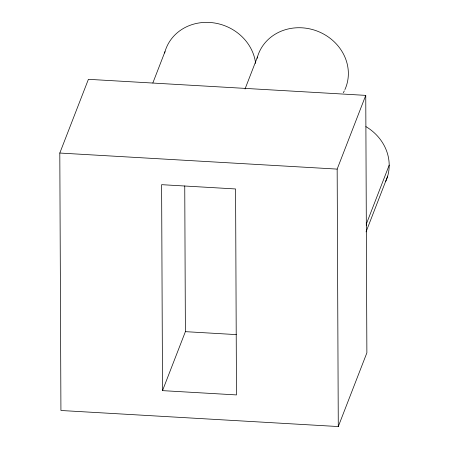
<?xml version="1.0" encoding="UTF-8"?>
<svg xmlns="http://www.w3.org/2000/svg" width="449" height="449" viewBox="0 0 449 449"><rect width="100%" height="100%" fill="white"/><g stroke="black" fill="none" stroke-linecap="round" stroke-linejoin="round"><path stroke-width="0.67" d="M59.807 153.042L88.402 79.321L365.755 95.379L366.878 352.83L338.282 426.55L60.929 410.493L59.807 153.042L337.16 169.105L365.755 95.379M152.84 82.981L164.985 51.669M245.036 88.986L257.44 57.023M162.516 390.636L161.618 184.674L235.579 188.956L236.477 394.918L162.516 390.636L185.386 331.659L184.752 185.942M366.317 224.107L389.193 165.125M366.047 231.88L387.667 176.143M185.386 331.659L236.326 334.606M337.16 169.105L338.282 426.55M366.289 222.794A46.775 42.391 21.2 0 1 366.3 225.499M365.918 126.629A46.775 42.391 21.2 0 1 385.747 181.345M164.626 52.999A46.775 42.391 21.2 0 1 212.31 22.691A46.775 42.391 21.2 0 1 255.621 63.41M344.316 90.866A46.775 42.391 21.2 0 1 343.333 92.707M257.081 58.353A46.775 42.391 21.2 0 1 316.102 30.684A46.775 42.391 21.2 0 1 344.916 89.604"/></g></svg>
